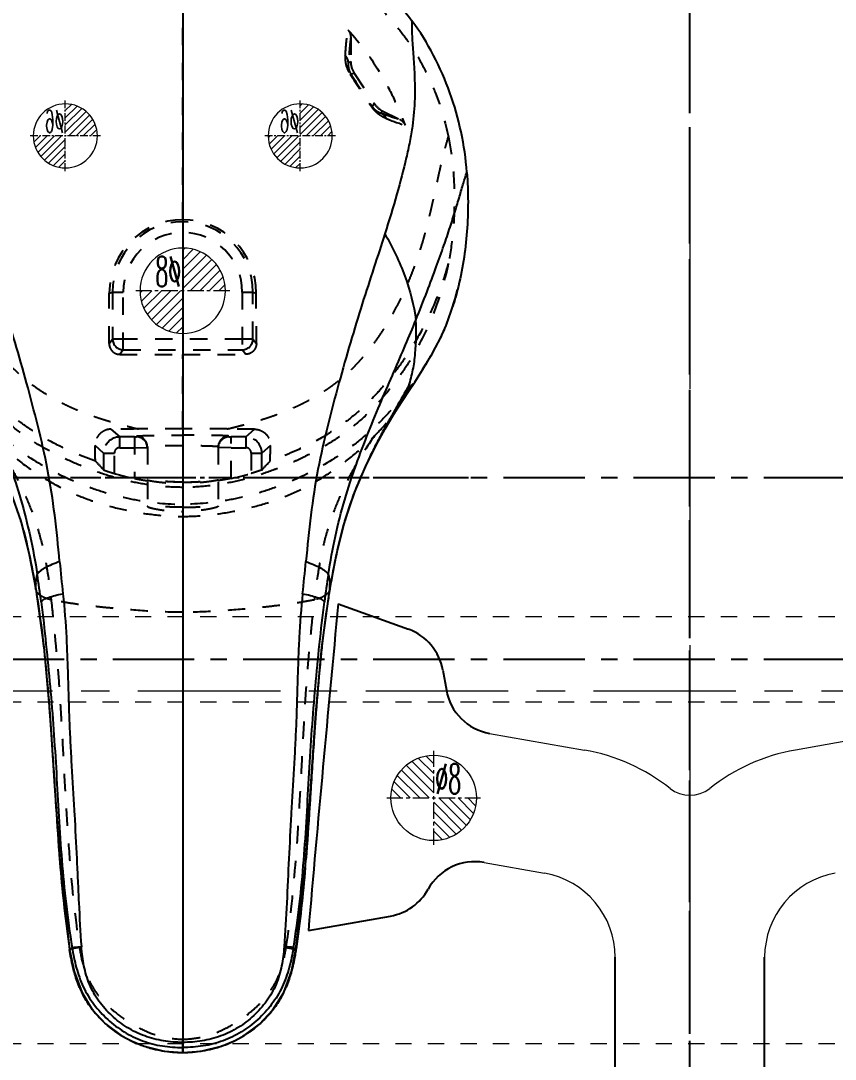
# Model space of a CAD drawing. Header units: millimetres. Extents: x 4 to 4769, y -754 to 1427.
# Drawn here: x 839.5 to 915.8, y 177.4 to 274.7 of the extents above; entities that cross this region are included whole.
import ezdxf
from ezdxf.enums import TextEntityAlignment as Align

# ---------------------------------------------------------------- set-up
doc = ezdxf.new("R2010")
doc.units = ezdxf.units.MM
doc.header["$LTSCALE"] = 16.335
doc.linetypes.add('CENTER', pattern=[0.6, 0.375, -0.075, 0.075, -0.075])
doc.linetypes.add('HIDDEN', pattern=[0.2, 0.1, -0.1])
doc.layers.get('0').update_dxf_attribs({"linetype": 'CONTINUOUS'})
doc.layers.add('1', color=7, linetype='CONTINUOUS', true_color=0xffffff)
for name, color, linetype, lineweight in [('cool', 153, 'HIDDEN', 9), ('epin', 13, 'CONTINUOUS', 9), ('moldbase', 7, 'CONTINUOUS', 20)]:
    doc.layers.add(name, color=color, linetype=linetype, lineweight=lineweight)
doc.layers.add('DEFAULT_2', color=8, linetype='HIDDEN')
doc.styles.add('TXT05', font='txt.shx', dxfattribs={"width": 0.5, "bigfont": 'gbcbig.shx'})

# ---------------------------------------------------------------- blocks, each defined once
blk = doc.blocks.new('epin_ejp_8')
at = {"layer": 'epin'}
h = blk.add_hatch(dxfattribs=at)
h.set_pattern_fill('_ANSI31', color=123, scale=0.2, angle=90, style=0)
h.set_pattern_definition([(135, (-1217.56114, 35.9661), (-0.4490128, -0.4490128), [])])
h.paths.add_polyline_path([(0, 4, 0.414214), (-4, 0), (0, 0)])
h.paths.add_polyline_path([(4, 0), (0, 0), (0, -4, 0.414214)])
at = {"layer": 'epin', "color": 1, "linetype": 'CENTER', "ltscale": 0.248791}
for p, q in [((0, -4.4), (0, 4.4)), ((-4.4, 0), (4.4, 0))]:
    blk.add_line(p, q, dxfattribs=at)
at = {"layer": 'epin'}
blk.add_circle((0, 0), 4, dxfattribs=at)
at = {"layer": 'epin', "color": 6, "style": 'TXT05', "width": 0.5}
blk.add_text('%%c8', height=2.8, dxfattribs=at).set_placement((0.16, 0.4))
blk = doc.blocks.new('epin_ejp_6')
at = {"layer": 'epin'}
h = blk.add_hatch(dxfattribs=at)
h.set_pattern_fill('_ANSI31', color=123, scale=0.15, angle=90, style=0)
h.set_pattern_definition([(135, (-648.39147, -667.1919), (-0.3367596, -0.3367596), [])])
h.paths.add_polyline_path([(0, 3, 0.414214), (-3, 0), (0, 0)])
h.paths.add_polyline_path([(3, 0), (0, 0), (0, -3, 0.414214)])
at = {"layer": 'epin', "color": 1, "linetype": 'CENTER', "ltscale": 0.12}
for p, q in [((0, -3.3), (0, 3.3)), ((-3.3, 0), (3.3, 0))]:
    blk.add_line(p, q, dxfattribs=at)
at = {"layer": 'epin'}
blk.add_circle((0, 0), 3, dxfattribs=at)
at = {"layer": 'epin', "color": 6, "style": 'TXT05', "width": 0.5}
blk.add_text('%%c6', height=2.1, dxfattribs=at).set_placement((0.995, 1.35), align=Align.MIDDLE)
blk = doc.blocks.new('89')
at = {"color": 1, "linetype": 'CENTER', "ltscale": 1.243955}
blk.add_line((787.157, 214.885), (1017.157, 214.885), dxfattribs=at)
at = {"layer": 'cool', "ltscale": 0.932966}
for p, q in [((798.367, 218.885), (1005.947, 218.885)), ((798.367, 210.885), (1005.947, 210.885)), ((798.367, 178.885), (1005.947, 178.885))]:
    blk.add_line(p, q, dxfattribs=at)
at = {"layer": 'epin', "xscale": -1, "rotation": 2.800233405153563e-06}
blk.add_blockref('epin_ejp_6', (843.657, 263.885), dxfattribs=at)
at = {"layer": 'epin', "xscale": -1}
for name, p in [('epin_ejp_6', (865.657, 263.885)), ('epin_ejp_8', (854.657, 249.385))]:
    blk.add_blockref(name, p, dxfattribs=at)
at = {"layer": 'epin'}
blk.add_blockref('epin_ejp_8', (878.157, 201.885), dxfattribs=at)

msp = doc.modelspace()

# ---------------------------------------------------------------- linework, layer by layer
at = {"color": 1, "linetype": 'CENTER', "ltscale": 1.243955}
for p, q in [((902.157, 131.885), (902.157, 331.885)), ((787.157, 231.885), (1017.157, 231.885))]:
    msp.add_line(p, q, dxfattribs=at)
at = {"color": 7, "linetype": 'Continuous'}
for p, q in [((854.657, 285.721), (854.657, 178.993)), ((874.799, 238.403), (875.877, 240.04)), ((840.267, 224.677), (840.882, 221.437)), ((840.882, 221.437), (840.874, 221.509)), ((840.874, 221.509), (840.887, 221.434)), ((840.882, 221.433), (840.882, 221.437)), ((867.684, 215.994), (868.432, 221.433)), ((868.44, 221.509), (868.428, 221.434)), ((868.433, 221.437), (868.432, 221.433)), ((868.44, 221.509), (868.433, 221.437)), ((841.621, 216.093), (841.64, 215.914)), ((867.694, 216.094), (867.674, 215.913)), ((842.187, 209.862), (842.199, 209.698)), ((867.128, 209.864), (867.115, 209.695)), ((844.048, 187.733), (844.054, 187.692)), ((844.053, 187.694), (844.475, 185.643)), ((844.053, 187.694), (844.054, 187.692)), ((865.266, 187.733), (865.26, 187.692)), ((865.262, 187.694), (865.26, 187.692)), ((844.475, 185.643), (845.189, 183.703)), ((845.189, 183.703), (846.186, 182.073)), ((863.103, 182.039), (864.113, 183.676)), ((846.186, 182.073), (847.431, 180.736)), ((861.842, 180.699), (863.103, 182.039)), ((847.431, 180.736), (848.892, 179.654)), ((848.892, 179.654), (849.941, 179.088)), ((849.906, 179.104), (851.038, 178.644)), ((849.942, 179.087), (849.906, 179.104)), ((854.657, 178.993), (854.657, 178.514)), ((858.277, 178.644), (859.403, 179.102)), ((859.403, 179.102), (859.368, 179.085)), ((854.657, 178.514), (854.657, 178.05)), ((854.657, 178.049), (856.39, 178.182)), ((856.39, 178.182), (858.277, 178.644))]:
    msp.add_line(p, q, dxfattribs=at)
for p, q in [((869.217, 220.078), (875.801, 217.681)), ((879.015, 213.851), (879.344, 211.989)), ((866.419, 189.47), (874.125, 190.829))]:
    msp.add_line(p, q)
for points in [[(875.877, 240.04), (876.387, 240.826), (876.8, 241.474), (877.121, 241.986), (877.337, 242.336), (877.488, 242.584), (877.605, 242.779), (877.75, 243.023), (877.97, 243.402), (878.33, 244.053), (878.785, 244.949), (879.313, 246.133), (879.81, 247.469), (880.171, 248.639), (880.394, 249.474)], [(834.516, 238.403), (834.977, 237.671), (835.687, 236.457), (836.561, 234.85), (837.531, 232.887), (838.535, 230.546), (839.475, 227.82), (840.267, 224.677)], [(868.433, 221.437), (869.048, 224.677), (869.839, 227.82), (870.779, 230.546), (871.783, 232.887), (872.753, 234.85), (873.628, 236.457), (874.337, 237.671), (874.798, 238.403)], [(840.882, 221.433), (841.631, 215.994), (842.191, 209.788), (842.647, 203.004), (843.165, 195.584), (844.053, 187.694)], [(865.262, 187.694), (866.149, 195.584), (866.667, 203.004), (867.123, 209.788), (867.684, 215.994)], [(864.113, 183.676), (864.835, 185.629), (865.261, 187.694)], [(859.37, 179.086), (860.363, 179.618), (861.842, 180.699)], [(851.038, 178.644), (852.924, 178.182), (854.657, 178.049)]]:
    msp.add_lwpolyline(points, dxfattribs=at)
for centre, radius, start, end in [((1035.074, 146.644), 184.841, 149.49247, 150.18832), ((807.17, 218.31), 33.692, 16.26383, 16.44492), ((902.144, 218.31), 33.692, 163.55508, 163.73617), ((1186.088, 256.939), 344.538, 185.48322, 185.98738), ((537.521, 255.503), 330.171, 354.00166, 354.52775), ((635.606, 192.641), 207.634, 7.64202, 8.35759), ((1073.709, 192.641), 207.634, 171.64241, 172.35798), ((844.863, 221.687), 3.993, 175.99171, 180.35235), ((864.451, 221.687), 3.993, 359.64765, 4.00829), ((844.937, 221.688), 4.067, 180.35019, 182.51221), ((864.378, 221.688), 4.067, 357.48779, 359.64981), ((1028.63, 211.066), 186.108, 184.61909, 184.83402), ((680.735, 211.062), 186.058, 355.16625, 355.38073), ((853.984, 187.942), 9.763, 205.01814, 206.14841), ((855.207, 187.999), 9.898, 333.85983, 337.17976), ((853.616, 187.755), 9.352, 216.63736, 223.33885), ((853.94, 188.061), 9.798, 223.33856, 227.76325), ((855.237, 188.21), 10, 311.40891, 312.23755), ((854.487, 188.763), 10.69, 237.91351, 238.4095), ((854.529, 188.831), 10.77, 238.41045, 240.07349), ((854.512, 188.8), 10.734, 240.06964, 244.5941), ((854.467, 188.706), 10.63, 244.8084, 249.66772), ((854.856, 188.687), 10.609, 289.51656, 295.17371), ((854.799, 188.808), 10.743, 295.38015, 300.57899), ((854.545, 188.935), 10.872, 249.7018, 255.88375), ((854.632, 189.268), 11.216, 255.86429, 260.27085), ((854.655, 189.412), 11.362, 260.27947, 270.00978), ((854.66, 189.403), 11.352, 269.98565, 279.31144), ((854.681, 189.275), 11.224, 279.313, 284.03201), ((854.758, 188.976), 10.914, 284.01908, 289.49402)]:
    msp.add_arc(centre, radius, start, end, dxfattribs=at)
for centre, radius, start, end in [((4729.177, -148.213), 3877.49, 174.549736, 175.003903), ((874.091, 212.983), 5, 10, 70), ((884.268, 212.857), 5, 190, 260), ((882.009, 190.916), 5, 80, 151.0744), ((873.256, 195.753), 5, 280, 331.0744)]:
    msp.add_arc(centre, radius, start, end)
for points, knots in [([(854.657, 285.721), (855.699, 285.721), (857.784, 285.57), (860.855, 284.955), (863.841, 284.011), (866.708, 282.749), (869.412, 281.168), (871.91, 279.276), (874.17, 277.108), (875.507, 275.502), (876.125, 274.664)], [0, 0, 0, 0, 0.12498, 0.249978, 0.374983, 0.499992, 0.624992, 0.749988, 0.875002, 1, 1, 1, 1]), ([(876.126, 274.663), (876.107, 274.431), (876.097, 273.948), (876.142, 272.91), (876.255, 271.465), (876.352, 269.909), (876.395, 268.521), (876.386, 266.91), (876.238, 265.173), (875.919, 263.323), (875.46, 261.202), (874.698, 258.312), (873.978, 255.956), (873.584, 254.714)], [0, 0, 0, 0, 0.034393, 0.071291, 0.15356, 0.248608, 0.301617, 0.3587, 0.486693, 0.558564, 0.635989, 0.807351, 1, 1, 1, 1]), ([(881.27, 260.469), (881.174, 261.739), (880.805, 264.269), (879.417, 269.17), (877.634, 272.621), (876.125, 274.664)], [0, 0, 0, 0, 0.250341, 0.500682, 1, 1, 1, 1]), ([(876.49, 246.64), (876.845, 247.527), (877.496, 249.185), (878.369, 251.51), (879.087, 253.516), (879.673, 255.254), (880.162, 256.79), (880.567, 258.17), (880.914, 259.387), (881.149, 260.135), (881.27, 260.469)], [0, 0, 0, 0, 0.195863, 0.364928, 0.509055, 0.632474, 0.740762, 0.839332, 0.927252, 1, 1, 1, 1]), ([(881.27, 260.469), (881.339, 259.549), (881.406, 257.703), (881.307, 254.933), (880.99, 252.18), (880.621, 250.369), (880.394, 249.474)], [0, 0, 0, 0, 0.250009, 0.500014, 0.750015, 1, 1, 1, 1]), ([(843.127, 224.017), (842.987, 225.471), (842.697, 228.358), (842.054, 232.626), (841.1, 236.74), (840.056, 240.702), (838.978, 244.496), (837.882, 248.095), (836.782, 251.474), (836.067, 253.656), (835.731, 254.714)], [0, 0, 0, 0, 0.138436, 0.27498, 0.408637, 0.538389, 0.663283, 0.782371, 0.894814, 1, 1, 1, 1]), ([(873.584, 254.714), (873.248, 253.656), (872.532, 251.474), (871.432, 248.095), (870.336, 244.496), (869.258, 240.702), (868.214, 236.74), (867.26, 232.626), (866.618, 228.358), (866.327, 225.471), (866.187, 224.017)], [0, 0, 0, 0, 0.105186, 0.217629, 0.336717, 0.461611, 0.591363, 0.72502, 0.861564, 1, 1, 1, 1]), ([(873.584, 254.714), (873.948, 254.071), (874.63, 252.769), (875.756, 250.123), (876.316, 248.036), (876.49, 246.64)], [0, 0, 0, 0, 0.257068, 0.510579, 1, 1, 1, 1]), ([(832.824, 246.64), (833.135, 245.863), (833.812, 244.245), (834.904, 241.729), (836.082, 239.014), (837.285, 236.108), (838.464, 233.034), (839.535, 229.795), (840.404, 226.374), (840.843, 224.024), (841.034, 222.821)], [0, 0, 0, 0, 0.099372, 0.208128, 0.32565, 0.450673, 0.581405, 0.716374, 0.855381, 1, 1, 1, 1]), ([(868.28, 222.821), (868.472, 224.024), (868.91, 226.374), (869.78, 229.795), (870.85, 233.034), (872.029, 236.108), (873.232, 239.014), (874.41, 241.729), (875.502, 244.245), (876.179, 245.863), (876.49, 246.64)], [0, 0, 0, 0, 0.144619, 0.283626, 0.418595, 0.549327, 0.67435, 0.791872, 0.900628, 1, 1, 1, 1]), ([(875.822, 240.479), (875.989, 240.963), (876.249, 241.965), (876.533, 244.024), (876.541, 245.595), (876.49, 246.64)], [0, 0, 0, 0, 0.24682, 0.496357, 1, 1, 1, 1]), ([(874.799, 238.404), (875.011, 238.727), (875.399, 239.398), (875.696, 240.114), (875.822, 240.479)], [0, 0, 0, 0, 0.500302, 1, 1, 1, 1]), ([(874.694, 238.538), (874.274, 237.803), (873.637, 236.664), (872.804, 235.088), (872.161, 233.802), (871.527, 232.437), (870.69, 230.467), (870.146, 228.917), (869.831, 227.848)], [0, 0, 0, 0, 0.215832, 0.332321, 0.454463, 0.582269, 0.71577, 1, 1, 1, 1]), ([(839.514, 227.746), (839.804, 226.749), (840.305, 224.678), (840.693, 222.585), (840.874, 221.509)], [0, 0, 0, 0, 0.487607, 1, 1, 1, 1]), ([(869.801, 227.746), (869.51, 226.749), (869.009, 224.678), (868.621, 222.585), (868.44, 221.509)], [0, 0, 0, 0, 0.487607, 1, 1, 1, 1]), ([(843.127, 224.017), (842.881, 223.933), (842.419, 223.758), (841.882, 223.505), (841.519, 223.289), (841.305, 223.136), (841.141, 222.985), (841.06, 222.875), (841.034, 222.821)], [0, 0, 0, 0, 0.318748, 0.603865, 0.727495, 0.835511, 0.926381, 1, 1, 1, 1]), ([(866.187, 224.017), (866.434, 223.933), (866.895, 223.758), (867.433, 223.505), (867.795, 223.289), (868.01, 223.136), (868.174, 222.985), (868.254, 222.875), (868.28, 222.821)], [0, 0, 0, 0, 0.318748, 0.603865, 0.727495, 0.835511, 0.926381, 1, 1, 1, 1]), ([(840.88, 221.966), (840.895, 222.183), (840.94, 222.471), (841.014, 222.751), (841.034, 222.821)], [0, 0, 0, 0, 0.748381, 1, 1, 1, 1]), ([(868.28, 222.821), (868.301, 222.751), (868.375, 222.471), (868.419, 222.183), (868.434, 221.966)], [0, 0, 0, 0, 0.251619, 1, 1, 1, 1]), ([(840.887, 221.434), (840.961, 220.993), (841.243, 219.218), (841.471, 217.435), (841.621, 216.093)], [0, 0, 0, 0, 0.248823, 1, 1, 1, 1]), ([(841.395, 220.253), (841.42, 220.293), (841.496, 220.371), (841.647, 220.473), (841.847, 220.575), (842.197, 220.714), (842.729, 220.865), (843.183, 220.958), (843.43, 221)], [0, 0, 0, 0, 0.064054, 0.146444, 0.247999, 0.368295, 0.659176, 1, 1, 1, 1]), ([(843.43, 221), (843.586, 219.637), (843.73, 217.579), (843.848, 214.831), (843.913, 212.762), (843.972, 210.692), (844.047, 208.621), (844.144, 206.55), (844.261, 204.481), (844.388, 202.412), (844.55, 199.654), (844.692, 196.896), (844.821, 194.139), (844.949, 191.385), (845.056, 189.32), (845.164, 187.946)], [0, 0, 0, 0, 0.124357, 0.186791, 0.249316, 0.311896, 0.374506, 0.437129, 0.499755, 0.562375, 0.624983, 0.750124, 0.812644, 0.875132, 1, 1, 1, 1]), ([(865.884, 221), (865.736, 219.636), (865.582, 217.579), (865.466, 214.831), (865.402, 212.762), (865.342, 210.692), (865.267, 208.621), (865.17, 206.55), (865.054, 204.481), (864.926, 202.412), (864.764, 199.654), (864.59, 196.207), (864.402, 192.074), (864.247, 189.321), (864.15, 187.946)], [0, 0, 0, 0, 0.124355, 0.186789, 0.249317, 0.311897, 0.374506, 0.43713, 0.499756, 0.562376, 0.624984, 0.750125, 0.875133, 1, 1, 1, 1]), ([(865.884, 221), (866.131, 220.958), (866.586, 220.865), (867.118, 220.714), (867.467, 220.575), (867.667, 220.473), (867.818, 220.371), (867.894, 220.293), (867.919, 220.253)], [0, 0, 0, 0, 0.340824, 0.631705, 0.752001, 0.853556, 0.935946, 1, 1, 1, 1]), ([(868.428, 221.434), (868.354, 220.993), (868.071, 219.219), (867.843, 217.436), (867.694, 216.094)], [0, 0, 0, 0, 0.248831, 1, 1, 1, 1]), ([(841.395, 220.253), (841.719, 217.614), (842.138, 213.627), (842.565, 208.281), (842.822, 204.223), (843.04, 200.143), (843.301, 196.05), (843.699, 191.956), (844.069, 189.236), (844.288, 187.881)], [0, 0, 0, 0, 0.245374, 0.369744, 0.494934, 0.620554, 0.746777, 0.873342, 1, 1, 1, 1]), ([(865.027, 187.881), (865.246, 189.236), (865.615, 191.956), (866.013, 196.05), (866.274, 200.143), (866.492, 204.223), (866.749, 208.281), (867.177, 213.627), (867.595, 217.614), (867.919, 220.253)], [0, 0, 0, 0, 0.126658, 0.253223, 0.379445, 0.505066, 0.630255, 0.754625, 1, 1, 1, 1]), ([(841.64, 215.914), (841.695, 215.413), (841.904, 213.398), (842.072, 211.379), (842.187, 209.862)], [0, 0, 0, 0, 0.249075, 1, 1, 1, 1]), ([(867.674, 215.913), (867.619, 215.412), (867.41, 213.398), (867.242, 211.38), (867.128, 209.864)], [0, 0, 0, 0, 0.249076, 1, 1, 1, 1]), ([(842.199, 209.698), (842.243, 209.112), (842.412, 206.763), (842.561, 204.413), (842.672, 202.649)], [0, 0, 0, 0, 0.2496, 1, 1, 1, 1]), ([(867.115, 209.695), (867.071, 209.109), (866.902, 206.761), (866.754, 204.412), (866.642, 202.649)], [0, 0, 0, 0, 0.249601, 1, 1, 1, 1]), ([(842.672, 202.649), (842.706, 202.102), (842.845, 199.91), (842.994, 197.72), (843.126, 196.078)], [0, 0, 0, 0, 0.249908, 1, 1, 1, 1]), ([(866.642, 202.649), (866.608, 202.102), (866.469, 199.91), (866.321, 197.719), (866.188, 196.078)], [0, 0, 0, 0, 0.249908, 1, 1, 1, 1]), ([(843.184, 195.383), (843.292, 194.104), (843.536, 191.549), (843.859, 189.002), (844.048, 187.733)], [0, 0, 0, 0, 0.500089, 1, 1, 1, 1]), ([(866.131, 195.384), (866.022, 194.105), (865.778, 191.549), (865.456, 189.002), (865.266, 187.733)], [0, 0, 0, 0, 0.500089, 1, 1, 1, 1]), ([(844.288, 187.88), (844.234, 187.837), (844.156, 187.774), (844.079, 187.71), (844.054, 187.692)], [0, 0, 0, 0, 0.689857, 1, 1, 1, 1]), ([(844.504, 185.543), (844.454, 185.721), (844.269, 186.43), (844.135, 187.151), (844.054, 187.692)], [0, 0, 0, 0, 0.253125, 1, 1, 1, 1]), ([(844.288, 187.881), (844.325, 187.886), (844.429, 187.895), (844.622, 187.911), (844.877, 187.928), (845.065, 187.94), (845.164, 187.946)], [0, 0, 0, 0, 0.127856, 0.355971, 0.660777, 1, 1, 1, 1]), ([(844.288, 187.881), (844.391, 187.249), (844.643, 185.993), (845.175, 184.474), (845.783, 183.345), (846.503, 182.284), (847.591, 181.097), (849.131, 179.936), (850.864, 179.08), (852.735, 178.604), (854.017, 178.513), (854.657, 178.514)], [0, 0, 0, 0, 0.125016, 0.250014, 0.312544, 0.375119, 0.500115, 0.625109, 0.750063, 0.875001, 1, 1, 1, 1]), ([(854.657, 178.993), (854.052, 178.992), (852.838, 179.082), (851.066, 179.538), (849.424, 180.35), (847.969, 181.459), (846.758, 182.822), (845.86, 184.406), (845.355, 186.149), (845.213, 187.346), (845.164, 187.946)], [0, 0, 0, 0, 0.125254, 0.250649, 0.376262, 0.501859, 0.627004, 0.751265, 0.875261, 1, 1, 1, 1]), ([(864.15, 187.946), (864.101, 187.346), (863.959, 186.149), (863.455, 184.406), (862.557, 182.822), (861.345, 181.459), (859.891, 180.35), (858.248, 179.538), (856.476, 179.082), (855.262, 178.992), (854.657, 178.993)], [0, 0, 0, 0, 0.12474, 0.248735, 0.372996, 0.498141, 0.623738, 0.749351, 0.874746, 1, 1, 1, 1]), ([(865.027, 187.881), (864.924, 187.249), (864.671, 185.993), (864.034, 184.171), (863.028, 182.52), (861.724, 181.098), (860.183, 179.936), (858.451, 179.081), (856.579, 178.604), (855.297, 178.513), (854.657, 178.514)], [0, 0, 0, 0, 0.125027, 0.250033, 0.374994, 0.500003, 0.62502, 0.749992, 0.874968, 1, 1, 1, 1]), ([(865.027, 187.881), (864.99, 187.886), (864.886, 187.895), (864.694, 187.91), (864.439, 187.928), (864.25, 187.94), (864.15, 187.946)], [0, 0, 0, 0, 0.12691, 0.354055, 0.659032, 1, 1, 1, 1]), ([(865.26, 187.692), (865.233, 187.511), (865.114, 186.776), (864.954, 186.047), (864.8, 185.507)], [0, 0, 0, 0, 0.246887, 1, 1, 1, 1]), ([(865.26, 187.692), (865.235, 187.71), (865.158, 187.774), (865.08, 187.837), (865.026, 187.88)], [0, 0, 0, 0, 0.310143, 1, 1, 1, 1]), ([(845.138, 183.814), (845.072, 183.954), (844.826, 184.517), (844.629, 185.101), (844.504, 185.543)], [0, 0, 0, 0, 0.252278, 1, 1, 1, 1]), ([(864.8, 185.507), (864.768, 185.394), (864.631, 184.938), (864.47, 184.49), (864.331, 184.161)], [0, 0, 0, 0, 0.247963, 1, 1, 1, 1]), ([(846.111, 182.174), (846.026, 182.288), (845.697, 182.756), (845.41, 183.254), (845.221, 183.64)], [0, 0, 0, 0, 0.249301, 1, 1, 1, 1]), ([(864.093, 183.639), (864.026, 183.502), (863.746, 182.964), (863.415, 182.452), (863.14, 182.09)], [0, 0, 0, 0, 0.250675, 1, 1, 1, 1]), ([(863.14, 182.09), (863.051, 181.973), (862.687, 181.518), (862.282, 181.098), (861.96, 180.806)], [0, 0, 0, 0, 0.252243, 1, 1, 1, 1]), ([(848.808, 179.706), (848.68, 179.787), (848.171, 180.121), (847.692, 180.5), (847.354, 180.806)], [0, 0, 0, 0, 0.249541, 1, 1, 1, 1]), ([(861.852, 180.709), (861.729, 180.601), (861.228, 180.18), (860.686, 179.808), (860.264, 179.559)], [0, 0, 0, 0, 0.250844, 1, 1, 1, 1])]:
    msp.add_open_spline(points, degree=3, knots=knots, dxfattribs=at)
at = {"layer": '1', "color": 1, "linetype": 'CENTER', "ltscale": 1.26}
msp.add_line((902.157, 59.385), (902.157, 384.385), dxfattribs=at)
at = {"layer": '1', "color": 7, "linetype": 'Continuous'}
for p, q in [((895.157, 161.854), (895.157, 186.962)), ((909.157, 161.854), (909.157, 186.962))]:
    msp.add_line(p, q, dxfattribs=at)
at = {"layer": 'DEFAULT_2', "color": 1, "linetype": 'CENTER', "ltscale": 0.331089}
for p, q in [((854.657, 285.721), (854.657, 178.049)), ((827.908, 231.885), (881.406, 231.885))]:
    msp.add_line(p, q, dxfattribs=at)
at = {"layer": 'DEFAULT_2', "color": 8, "linetype": 'HIDDEN'}
for p, q in [((854.657, 256.036), (854.657, 283.332)), ((870.385, 273.104), (870.385, 270.854)), ((870.167, 270.768), (870.385, 270.854)), ((870.718, 269.746), (870.424, 269.631)), ((870.718, 269.746), (872.595, 266.906)), ((872.391, 266.647), (872.595, 266.906)), ((873.39, 266.209), (873.24, 266.018)), ((873.39, 266.209), (874.963, 265.441)), ((847.776, 249.169), (848.084, 249.262)), ((848.084, 249.262), (848.084, 244.859)), ((849.089, 243.854), (849.089, 249.265)), ((860.225, 249.265), (860.225, 243.854)), ((861.23, 249.262), (861.538, 249.169)), ((861.23, 244.859), (861.23, 249.262)), ((847.762, 244.44), (848.084, 244.859)), ((860.225, 244.862), (849.089, 244.862)), ((861.23, 244.859), (861.552, 244.44)), ((849.089, 243.854), (848.761, 243.428)), ((849.089, 243.854), (860.225, 243.854)), ((854.657, 236.459), (854.657, 243.415)), ((860.553, 243.428), (860.225, 243.854)), ((847.924, 236.417), (848.752, 235.689)), ((860.563, 235.689), (861.39, 236.417)), ((850.135, 235.689), (848.752, 235.689)), ((848.752, 234.687), (848.752, 235.689)), ((850.135, 235.689), (850.135, 231.806)), ((850.336, 235.762), (850.336, 235.693)), ((858.979, 235.693), (858.979, 235.762)), ((860.563, 235.689), (859.18, 235.689)), ((859.18, 231.806), (859.18, 235.689)), ((860.563, 235.689), (860.563, 234.687)), ((847.245, 234.182), (846.445, 234.886)), ((848.752, 234.687), (850.135, 234.687)), ((850.135, 234.687), (851.341, 234.689)), ((851.341, 234.757), (851.341, 229.187)), ((857.974, 234.757), (857.974, 229.187)), ((859.18, 234.687), (857.974, 234.689)), ((859.18, 234.687), (860.563, 234.687)), ((862.87, 234.886), (862.07, 234.182)), ((847.245, 234.182), (847.245, 232.606)), ((848.249, 232.275), (848.249, 234.185)), ((861.065, 234.185), (861.065, 232.275)), ((862.07, 232.606), (862.07, 234.182)), ((854.657, 178.05), (854.657, 179.286)), ((854.657, 178.049), (854.657, 178.05))]:
    msp.add_line(p, q, dxfattribs=at)
for centre, radius, start, end in [((1087.218, 411.705), 259.267, 213.21977, 214.04274), ((1038.911, 378.575), 200.64, 212.88688, 213.90751), ((883.815, 294.741), 30.608, 249.78676, 253.18886), ((884.961, 293.906), 30.541, 248.32487, 251.91734), ((854.663, 249.151), 6.886, 90.04734, 179.84905), ((854.657, 249.261), 6.573, 0.00052, 179.99948), ((854.651, 249.151), 6.886, 0.15099, 89.95262), ((854.657, 249.265), 5.568, 0.00071, 179.99959), ((849.089, 244.859), 1.005, 180.01216, 269.98831), ((860.225, 244.859), 1.005, 270.01169, 359.98784), ((854.699, 1630.434), 1387.019, 269.754722, 269.998282), ((854.614, 1631.294), 1387.879, 270.001794, 270.245203), ((859.163, -914.344), 1150.816, 90.43118, 90.559551), ((855.429, -356.723), 593.183, 90.0746, 90.475916), ((853.89, -355.721), 592.18, 89.523745, 89.92574), ((850.152, -914.284), 1150.756, 89.440445, 89.568823), ((848.753, 234.181), 1.508, 90.02958, 179.97034), ((850.336, 234.757), 1.005, 0.00816, 90.00851), ((850.336, 234.688), 1.005, 0.00796, 90.00786), ((858.978, 234.757), 1.005, 89.99146, 179.99181), ((858.979, 234.688), 1.005, 89.9921, 179.992), ((860.562, 234.181), 1.508, 0.02964, 89.97044), ((848.752, 234.185), 0.502, 89.99418, 180.00523), ((860.563, 234.185), 0.502, 359.99477, 90.00583), ((885.708, 268.958), 52.923, 222.17412, 223.38358), ((822.969, 269.548), 53.792, 316.62618, 317.81611), ((855.262, 256.448), 25.17, 253.82306, 258.24632), ((854.052, 256.448), 25.17, 281.75368, 286.17694)]:
    msp.add_arc(centre, radius, start, end, dxfattribs=at)
for centre, major_axis, ratio, start_param, end_param in [((872.397, 270.854), (1.927, 0.575), 0.999332, -3.43143, -2.847685), ((874.273, 268.016), (-1.332, -1.507), 0.999346, -0.262372, 0.269854)]:
    msp.add_ellipse(centre, major_axis=major_axis, ratio=ratio, start_param=start_param, end_param=end_param, dxfattribs=at)
for points, knots in [([(854.657, 283.332), (853.233, 283.332), (851.092, 283.106), (848.316, 282.455), (846.274, 281.811), (844.28, 281.036), (842.335, 280.143), (840.456, 279.117), (838.663, 277.948), (836.978, 276.625), (835.439, 275.135), (834.067, 273.49), (832.862, 271.72), (831.827, 269.845), (830.96, 267.887), (830.266, 265.862), (829.918, 264.477), (829.775, 263.779)], [0, 0, 0, 0, 0.124873, 0.187385, 0.249898, 0.312413, 0.374927, 0.43744, 0.49995, 0.562455, 0.624956, 0.68746, 0.749965, 0.812473, 0.874982, 0.937491, 1, 1, 1, 1]), ([(854.657, 283.332), (856.081, 283.332), (858.223, 283.106), (860.998, 282.455), (863.04, 281.812), (865.034, 281.036), (866.979, 280.144), (868.857, 279.117), (870.651, 277.949), (872.335, 276.626), (873.874, 275.136), (875.246, 273.491), (876.452, 271.721), (877.487, 269.846), (878.642, 267.239), (879.252, 265.176), (879.538, 263.781)], [0, 0, 0, 0, 0.124888, 0.187406, 0.249927, 0.312449, 0.374969, 0.43749, 0.500007, 0.562519, 0.625028, 0.687539, 0.750051, 0.812566, 0.875082, 1, 1, 1, 1]), ([(869.877, 271.4), (869.912, 271.843), (869.979, 272.654), (870.063, 273.463), (870.103, 273.829)], [0, 0, 0, 0, 0.54711, 1, 1, 1, 1]), ([(870.103, 273.829), (870.193, 273.733), (870.337, 273.503), (870.385, 273.236), (870.385, 273.104)], [0, 0, 0, 0, 0.499887, 1, 1, 1, 1]), ([(870.103, 273.829), (871.298, 272.553), (872.862, 270.41), (874.495, 267.312), (875.175, 265.694), (875.482, 264.874)], [0, 0, 0, 0, 0.499619, 0.749826, 1, 1, 1, 1]), ([(870.385, 273.104), (870.366, 272.936), (870.28, 272.159), (870.213, 271.379), (870.167, 270.768)], [0, 0, 0, 0, 0.216435, 1, 1, 1, 1]), ([(869.877, 271.4), (869.859, 271.162), (869.888, 270.552), (870.119, 269.971), (870.322, 269.665)], [0, 0, 0, 0, 0.393902, 1, 1, 1, 1]), ([(870.167, 270.768), (870.165, 270.885), (870.11, 271.123), (869.965, 271.318), (869.877, 271.4)], [0, 0, 0, 0, 0.492314, 1, 1, 1, 1]), ([(870.167, 270.768), (870.15, 270.615), (870.153, 270.355), (870.244, 269.968), (870.349, 269.748), (870.424, 269.631)], [0, 0, 0, 0, 0.38984, 0.649464, 1, 1, 1, 1]), ([(870.424, 269.631), (870.419, 269.637), (870.39, 269.66), (870.351, 269.665), (870.322, 269.665)], [0, 0, 0, 0, 0.205336, 1, 1, 1, 1]), ([(872.391, 266.647), (872.394, 266.642), (872.401, 266.614), (872.393, 266.585), (872.384, 266.565)], [0, 0, 0, 0, 0.202077, 1, 1, 1, 1]), ([(873.681, 265.525), (873.593, 265.561), (873.402, 265.646), (873.096, 265.83), (872.817, 266.052), (872.574, 266.308), (872.445, 266.471), (872.384, 266.565)], [0, 0, 0, 0, 0.168654, 0.371758, 0.633096, 0.800402, 1, 1, 1, 1]), ([(872.391, 266.647), (872.467, 266.535), (872.62, 266.362), (872.909, 266.15), (873.115, 266.057), (873.24, 266.018)], [0, 0, 0, 0, 0.377568, 0.63524, 1, 1, 1, 1]), ([(873.24, 266.018), (873.339, 265.968), (873.521, 265.828), (873.64, 265.631), (873.681, 265.525)], [0, 0, 0, 0, 0.494033, 1, 1, 1, 1]), ([(874.963, 265.441), (875.08, 265.384), (875.295, 265.225), (875.436, 264.996), (875.482, 264.874)], [0, 0, 0, 0, 0.500074, 1, 1, 1, 1]), ([(829.776, 263.779), (829.919, 263.303), (830.123, 262.577), (830.363, 261.59), (830.539, 260.825), (830.716, 260.046), (830.892, 259.248), (831.067, 258.43), (831.253, 257.597), (831.452, 256.748), (831.656, 255.881), (831.884, 254.999), (832.135, 254.102), (832.408, 253.188), (832.718, 252.26), (833.062, 251.318), (833.442, 250.362), (833.869, 249.396), (834.501, 248.072), (835.224, 246.746), (836.048, 245.427), (836.628, 244.596), (837.135, 243.935), (837.541, 243.435), (837.974, 242.938), (838.435, 242.447), (838.923, 241.956), (839.447, 241.475), (840.008, 241.004), (840.603, 240.54), (841.24, 240.092), (841.919, 239.663), (842.51, 239.315), (843.002, 239.048), (843.386, 238.854), (843.778, 238.666), (844.177, 238.478), (844.585, 238.295), (845.003, 238.122), (845.429, 237.956), (845.862, 237.791), (846.302, 237.632), (846.75, 237.482), (847.204, 237.337), (847.819, 237.148), (848.599, 236.926), (849.547, 236.678), (850.183, 236.517), (850.502, 236.439)], [0, 0, 0, 0, 0.040267, 0.061106, 0.082332, 0.103832, 0.125889, 0.148588, 0.171601, 0.195068, 0.219251, 0.243831, 0.268919, 0.294764, 0.321138, 0.348206, 0.376025, 0.404501, 0.433815, 0.49486, 0.526808, 0.559889, 0.57691, 0.594319, 0.612101, 0.630288, 0.648981, 0.668162, 0.687902, 0.7083, 0.729329, 0.751016, 0.773406, 0.784847, 0.796441, 0.808198, 0.820123, 0.832201, 0.844423, 0.856792, 0.869306, 0.881951, 0.894718, 0.907601, 0.920589, 0.946827, 0.973329, 1, 1, 1, 1]), ([(858.812, 236.439), (859.132, 236.517), (859.768, 236.678), (860.716, 236.926), (861.495, 237.149), (862.11, 237.337), (862.564, 237.482), (863.012, 237.632), (863.452, 237.792), (863.885, 237.955), (864.312, 238.121), (864.728, 238.298), (865.137, 238.48), (865.538, 238.662), (865.93, 238.853), (866.31, 239.053), (866.683, 239.253), (867.047, 239.456), (867.4, 239.667), (867.742, 239.883), (868.076, 240.101), (868.401, 240.321), (868.712, 240.549), (869.015, 240.779), (869.31, 241.009), (869.594, 241.244), (869.956, 241.56), (870.391, 241.956), (870.879, 242.446), (871.339, 242.939), (871.773, 243.435), (872.179, 243.936), (872.686, 244.597), (873.265, 245.428), (873.895, 246.431), (874.46, 247.43), (874.979, 248.417), (875.445, 249.396), (875.872, 250.363), (876.251, 251.319), (876.598, 252.26), (876.902, 253.189), (877.183, 254.102), (877.388, 254.856), (877.544, 255.45), (877.657, 255.887), (877.763, 256.322), (877.864, 256.755), (877.963, 257.182), (878.06, 257.604), (878.156, 258.021), (878.246, 258.436), (878.334, 258.848), (878.452, 259.386), (878.603, 260.047), (878.769, 260.829), (878.921, 261.469), (879.045, 261.97), (879.167, 262.463), (879.325, 263.068), (879.466, 263.546), (879.538, 263.781)], [0, 0, 0, 0, 0.026671, 0.053172, 0.079409, 0.092396, 0.105279, 0.118046, 0.130691, 0.143201, 0.155569, 0.167797, 0.179874, 0.191786, 0.203547, 0.215157, 0.226591, 0.237854, 0.248961, 0.259907, 0.270665, 0.281249, 0.291695, 0.301966, 0.312058, 0.322013, 0.331833, 0.350999, 0.369682, 0.38789, 0.405657, 0.423068, 0.440089, 0.473181, 0.505106, 0.536085, 0.566162, 0.595487, 0.623961, 0.651795, 0.678821, 0.70529, 0.730974, 0.756238, 0.768586, 0.780739, 0.792835, 0.804884, 0.816759, 0.828401, 0.839926, 0.851443, 0.862876, 0.874086, 0.89601, 0.917842, 0.938922, 0.949288, 0.959652, 0.980099, 1, 1, 1, 1]), ([(879.538, 263.781), (879.738, 262.808), (880.019, 260.836), (880.142, 257.854), (880.004, 254.873), (879.725, 252.901), (879.525, 251.928)], [0, 0, 0, 0, 0.249981, 0.499997, 0.750015, 1, 1, 1, 1]), ([(854.657, 230.972), (853.923, 230.972), (852.455, 231.051), (850.275, 231.381), (848.134, 231.905), (846.044, 232.606), (844.009, 233.45), (842.031, 234.421), (840.14, 235.555), (838.383, 236.889), (836.78, 238.404), (835.322, 240.057), (834.009, 241.827), (832.458, 244.322), (830.902, 247.66), (830.085, 250.492), (829.79, 251.928)], [0, 0, 0, 0, 0.062506, 0.125015, 0.187527, 0.250042, 0.312558, 0.375075, 0.437583, 0.500086, 0.562593, 0.625105, 0.687618, 0.750132, 0.875064, 1, 1, 1, 1]), ([(846.488, 233.426), (846.044, 233.584), (845.183, 233.915), (843.564, 234.608), (842.061, 235.361), (840.696, 236.183), (839.517, 236.987), (838.226, 238.026), (836.88, 239.316), (835.72, 240.593), (834.71, 241.853), (833.564, 243.46), (832.383, 245.414), (830.96, 248.328), (830.184, 250.514), (829.79, 251.926)], [0, 0, 0, 0, 0.054385, 0.106452, 0.203473, 0.248206, 0.290412, 0.368221, 0.439345, 0.505436, 0.567377, 0.625742, 0.733333, 0.83066, 1, 1, 1, 1]), ([(879.525, 251.928), (879.229, 250.491), (878.412, 247.659), (876.856, 244.321), (875.304, 241.827), (873.992, 240.056), (872.533, 238.403), (871.197, 237.141), (870.052, 236.22), (869.155, 235.581), (868.226, 234.989), (866.952, 234.259), (865.635, 233.608), (864.287, 233.027), (862.92, 232.49), (861.18, 231.905), (859.039, 231.38), (856.859, 231.051), (855.391, 230.972), (854.657, 230.972)], [0, 0, 0, 0, 0.124952, 0.249882, 0.312391, 0.374902, 0.437416, 0.499943, 0.531198, 0.56245, 0.593715, 0.624986, 0.687483, 0.718741, 0.750004, 0.812503, 0.874994, 0.937508, 1, 1, 1, 1]), ([(879.524, 251.926), (879.13, 250.514), (878.355, 248.328), (876.932, 245.414), (875.75, 243.46), (874.604, 241.853), (873.594, 240.593), (872.434, 239.316), (871.089, 238.026), (869.797, 236.987), (868.618, 236.183), (867.254, 235.361), (865.75, 234.608), (864.131, 233.915), (863.27, 233.584), (862.827, 233.426)], [0, 0, 0, 0, 0.16934, 0.266666, 0.374257, 0.432623, 0.494564, 0.560654, 0.631779, 0.709588, 0.751793, 0.796527, 0.893548, 0.945615, 1, 1, 1, 1]), ([(828.92, 249.474), (829.01, 249.121), (829.202, 248.416), (829.642, 247.024), (830.317, 245.326), (831.344, 243.389), (832.506, 241.532), (833.793, 239.759), (835.204, 238.082), (836.742, 236.52), (838.962, 234.622), (842.029, 232.617), (845.372, 231.124), (848.159, 230.251), (851.006, 229.603), (853.199, 229.395), (854.657, 229.395)], [0, 0, 0, 0, 0.031267, 0.062534, 0.125046, 0.187563, 0.250084, 0.312607, 0.37513, 0.43765, 0.50017, 0.625103, 0.750051, 0.812573, 0.875093, 1, 1, 1, 1]), ([(847.762, 244.44), (847.763, 244.839), (847.767, 246.415), (847.772, 247.991), (847.776, 249.169)], [0, 0, 0, 0, 0.252697, 1, 1, 1, 1]), ([(848.084, 249.262), (848.086, 249.262), (848.093, 249.261), (848.108, 249.262), (848.133, 249.262), (848.167, 249.263), (848.209, 249.263), (848.282, 249.263), (848.391, 249.264), (848.541, 249.264), (848.712, 249.264), (848.897, 249.265), (849.024, 249.265), (849.089, 249.265)], [0, 0, 0, 0, 0.005795, 0.021022, 0.045526, 0.079127, 0.121479, 0.172154, 0.29661, 0.447666, 0.619679, 0.806348, 1, 1, 1, 1]), ([(880.394, 249.474), (880.215, 248.767), (879.807, 247.364), (878.997, 245.326), (877.971, 243.389), (876.808, 241.532), (875.521, 239.759), (874.11, 238.082), (872.573, 236.52), (870.352, 234.622), (867.285, 232.617), (863.942, 231.124), (861.155, 230.251), (858.308, 229.603), (856.115, 229.395), (854.657, 229.395)], [0, 0, 0, 0, 0.062521, 0.125033, 0.187551, 0.250073, 0.312597, 0.375121, 0.437642, 0.500163, 0.625098, 0.750048, 0.81257, 0.875091, 1, 1, 1, 1]), ([(860.225, 249.265), (860.29, 249.265), (860.418, 249.265), (860.603, 249.264), (860.773, 249.264), (860.923, 249.264), (861.033, 249.263), (861.105, 249.263), (861.148, 249.263), (861.181, 249.262), (861.206, 249.262), (861.221, 249.261), (861.228, 249.262), (861.23, 249.262)], [0, 0, 0, 0, 0.193652, 0.380321, 0.552334, 0.70339, 0.827846, 0.878521, 0.920873, 0.954474, 0.978978, 0.994205, 1, 1, 1, 1]), ([(861.552, 244.44), (861.551, 244.839), (861.547, 246.415), (861.542, 247.991), (861.538, 249.169)], [0, 0, 0, 0, 0.252697, 1, 1, 1, 1]), ([(847.762, 244.44), (847.762, 244.307), (847.814, 244.041), (848.037, 243.707), (848.367, 243.482), (848.63, 243.428), (848.761, 243.428)], [0, 0, 0, 0, 0.254421, 0.502959, 0.749741, 1, 1, 1, 1]), ([(849.089, 244.862), (849.024, 244.862), (848.897, 244.862), (848.712, 244.862), (848.541, 244.862), (848.391, 244.861), (848.282, 244.861), (848.209, 244.861), (848.167, 244.86), (848.133, 244.86), (848.108, 244.86), (848.093, 244.859), (848.086, 244.86), (848.084, 244.859)], [0, 0, 0, 0, 0.193652, 0.380321, 0.552334, 0.70339, 0.827846, 0.878521, 0.920873, 0.954474, 0.978978, 0.994205, 1, 1, 1, 1]), ([(861.23, 244.859), (861.228, 244.86), (861.221, 244.859), (861.206, 244.86), (861.181, 244.86), (861.148, 244.86), (861.105, 244.861), (861.033, 244.861), (860.923, 244.861), (860.773, 244.862), (860.603, 244.862), (860.418, 244.862), (860.29, 244.862), (860.225, 244.862)], [0, 0, 0, 0, 0.005795, 0.021022, 0.045526, 0.079127, 0.121479, 0.172154, 0.29661, 0.447666, 0.619679, 0.806348, 1, 1, 1, 1]), ([(861.552, 244.44), (861.553, 244.307), (861.5, 244.041), (861.277, 243.707), (860.947, 243.482), (860.684, 243.428), (860.553, 243.428)], [0, 0, 0, 0, 0.254515, 0.503051, 0.749799, 1, 1, 1, 1]), ([(872.63, 235.805), (873.019, 236.198), (873.785, 237.028), (874.482, 237.922), (874.799, 238.404)], [0, 0, 0, 0, 0.48931, 1, 1, 1, 1]), ([(847.924, 236.417), (847.728, 236.415), (847.334, 236.331), (846.843, 235.988), (846.516, 235.482), (846.443, 235.084), (846.445, 234.886)], [0, 0, 0, 0, 0.249977, 0.498156, 0.746805, 1, 1, 1, 1]), ([(861.39, 236.417), (861.586, 236.415), (861.98, 236.331), (862.472, 235.988), (862.798, 235.482), (862.872, 235.084), (862.87, 234.886)], [0, 0, 0, 0, 0.250009, 0.498223, 0.746881, 1, 1, 1, 1]), ([(836.684, 235.805), (837.293, 235.187), (838.559, 234.026), (840.593, 232.484), (842.733, 231.17), (844.981, 230.116), (847.314, 229.311), (849.713, 228.731), (852.164, 228.352), (853.823, 228.251), (854.657, 228.251)], [0, 0, 0, 0, 0.129989, 0.257093, 0.382057, 0.505639, 0.628512, 0.751444, 0.875027, 1, 1, 1, 1]), ([(836.684, 235.805), (837.255, 235.004), (838.109, 233.68), (839.194, 231.731), (840.045, 229.951), (840.84, 227.924), (841.387, 226.056), (841.739, 224.434), (842.051, 222.685), (842.227, 221.344), (842.329, 220.438)], [0, 0, 0, 0, 0.177969, 0.284811, 0.403603, 0.534686, 0.678492, 0.755339, 0.834964, 1, 1, 1, 1]), ([(850.135, 235.689), (850.16, 235.689), (850.198, 235.689), (850.245, 235.689), (850.275, 235.69), (850.299, 235.691), (850.316, 235.691), (850.326, 235.692), (850.331, 235.692), (850.334, 235.693), (850.336, 235.693), (850.336, 235.693)], [0, 0, 0, 0, 0.382191, 0.555089, 0.706483, 0.83002, 0.922036, 0.955293, 0.979564, 0.994509, 1, 1, 1, 1]), ([(850.336, 235.762), (850.336, 235.764), (850.345, 235.768), (850.359, 235.772), (850.386, 235.777), (850.422, 235.782), (850.468, 235.786), (850.55, 235.793), (850.677, 235.801), (850.858, 235.809), (851.075, 235.818), (851.327, 235.825), (851.611, 235.832), (851.924, 235.839), (852.391, 235.847), (853.024, 235.854), (853.825, 235.86), (854.376, 235.861), (854.657, 235.861)], [0, 0, 0, 0, 0.00165, 0.005423, 0.011515, 0.019951, 0.030734, 0.043847, 0.076919, 0.118864, 0.169287, 0.227694, 0.293543, 0.366187, 0.444943, 0.617649, 0.805099, 1, 1, 1, 1]), ([(858.979, 235.762), (858.979, 235.764), (858.97, 235.768), (858.955, 235.772), (858.928, 235.777), (858.893, 235.782), (858.846, 235.786), (858.764, 235.793), (858.637, 235.801), (858.457, 235.809), (858.239, 235.818), (857.988, 235.825), (857.704, 235.832), (857.39, 235.839), (856.923, 235.847), (856.29, 235.854), (855.49, 235.86), (854.938, 235.861), (854.657, 235.861)], [0, 0, 0, 0, 0.00165, 0.005423, 0.011513, 0.019949, 0.030732, 0.043845, 0.076916, 0.118861, 0.169284, 0.227691, 0.293541, 0.366186, 0.444944, 0.617653, 0.805102, 1, 1, 1, 1]), ([(854.657, 228.251), (855.491, 228.251), (857.15, 228.352), (859.601, 228.731), (862, 229.311), (864.334, 230.116), (866.581, 231.17), (868.721, 232.484), (870.755, 234.026), (872.022, 235.187), (872.63, 235.805)], [0, 0, 0, 0, 0.124973, 0.248556, 0.371488, 0.494361, 0.617943, 0.742907, 0.870011, 1, 1, 1, 1]), ([(858.979, 235.693), (858.979, 235.693), (858.981, 235.693), (858.983, 235.692), (858.988, 235.692), (858.998, 235.691), (859.015, 235.691), (859.039, 235.69), (859.069, 235.689), (859.117, 235.689), (859.154, 235.689), (859.18, 235.689)], [0, 0, 0, 0, 0.005491, 0.020436, 0.044707, 0.077964, 0.16998, 0.293517, 0.444911, 0.617809, 1, 1, 1, 1]), ([(872.63, 235.805), (872.059, 235.004), (871.205, 233.68), (870.121, 231.731), (869.269, 229.951), (868.474, 227.924), (867.927, 226.056), (867.575, 224.434), (867.264, 222.685), (867.087, 221.344), (866.986, 220.438)], [0, 0, 0, 0, 0.177969, 0.284811, 0.403603, 0.534686, 0.678491, 0.755339, 0.834964, 1, 1, 1, 1]), ([(846.486, 233.426), (846.483, 233.429), (846.482, 233.443), (846.478, 233.468), (846.475, 233.509), (846.471, 233.563), (846.468, 233.631), (846.464, 233.744), (846.459, 233.909), (846.454, 234.128), (846.451, 234.368), (846.447, 234.623), (846.445, 234.797), (846.445, 234.886)], [0, 0, 0, 0, 0.008098, 0.025921, 0.053641, 0.091162, 0.137935, 0.193105, 0.324284, 0.47625, 0.642327, 0.817942, 1, 1, 1, 1]), ([(854.657, 234.86), (854.441, 234.86), (854.018, 234.858), (853.404, 234.853), (852.918, 234.845), (852.56, 234.837), (852.319, 234.83), (852.102, 234.823), (851.908, 234.815), (851.742, 234.806), (851.603, 234.797), (851.494, 234.788), (851.421, 234.78), (851.379, 234.773), (851.359, 234.768), (851.347, 234.764), (851.341, 234.759), (851.341, 234.757)], [0, 0, 0, 0, 0.194736, 0.381999, 0.55454, 0.633247, 0.705858, 0.77163, 0.829993, 0.880425, 0.922405, 0.955475, 0.979418, 0.987929, 0.994128, 0.998057, 1, 1, 1, 1]), ([(857.974, 234.757), (857.974, 234.759), (857.967, 234.764), (857.955, 234.768), (857.935, 234.773), (857.893, 234.78), (857.821, 234.788), (857.711, 234.797), (857.573, 234.806), (857.406, 234.815), (857.213, 234.823), (856.995, 234.83), (856.755, 234.837), (856.396, 234.845), (855.91, 234.853), (855.296, 234.858), (854.873, 234.86), (854.657, 234.86)], [0, 0, 0, 0, 0.001943, 0.005872, 0.012071, 0.020582, 0.044525, 0.077595, 0.119575, 0.170007, 0.22837, 0.294142, 0.366753, 0.44546, 0.618001, 0.805264, 1, 1, 1, 1]), ([(862.828, 233.426), (862.831, 233.429), (862.833, 233.443), (862.837, 233.468), (862.84, 233.509), (862.843, 233.563), (862.846, 233.631), (862.851, 233.744), (862.855, 233.909), (862.86, 234.128), (862.864, 234.368), (862.867, 234.623), (862.869, 234.797), (862.87, 234.886)], [0, 0, 0, 0, 0.008097, 0.025922, 0.053641, 0.091162, 0.137935, 0.193105, 0.324283, 0.47625, 0.642327, 0.817942, 1, 1, 1, 1]), ([(847.245, 234.182), (847.253, 234.183), (847.281, 234.182), (847.34, 234.183), (847.433, 234.183), (847.557, 234.184), (847.706, 234.184), (847.94, 234.185), (848.123, 234.185), (848.249, 234.185)], [0, 0, 0, 0, 0.023634, 0.083504, 0.177412, 0.301927, 0.452322, 0.623112, 1, 1, 1, 1]), ([(861.065, 234.185), (861.191, 234.185), (861.374, 234.185), (861.608, 234.184), (861.757, 234.184), (861.881, 234.183), (861.974, 234.183), (862.034, 234.182), (862.062, 234.183), (862.07, 234.182)], [0, 0, 0, 0, 0.376771, 0.5475, 0.697909, 0.822467, 0.916444, 0.976352, 1, 1, 1, 1]), ([(847.245, 232.606), (847.247, 232.604), (847.256, 232.601), (847.272, 232.593), (847.299, 232.583), (847.335, 232.569), (847.379, 232.553), (847.453, 232.527), (847.563, 232.489), (847.713, 232.439), (847.881, 232.386), (848.062, 232.33), (848.186, 232.293), (848.249, 232.275)], [0, 0, 0, 0, 0.008235, 0.026023, 0.053145, 0.089292, 0.133951, 0.186548, 0.313119, 0.463517, 0.632069, 0.813115, 1, 1, 1, 1]), ([(862.07, 232.606), (862.068, 232.604), (862.059, 232.601), (862.042, 232.593), (862.015, 232.583), (861.98, 232.569), (861.935, 232.553), (861.861, 232.527), (861.751, 232.489), (861.602, 232.439), (861.434, 232.386), (861.253, 232.33), (861.128, 232.293), (861.065, 232.275)], [0, 0, 0, 0, 0.008235, 0.026021, 0.053142, 0.089286, 0.133942, 0.186537, 0.313103, 0.463498, 0.632052, 0.813109, 1, 1, 1, 1]), ([(850.135, 231.806), (850.212, 231.79), (850.364, 231.76), (850.586, 231.718), (850.791, 231.682), (850.949, 231.657), (851.06, 231.641), (851.131, 231.63), (851.193, 231.622), (851.244, 231.616), (851.284, 231.612), (851.311, 231.609), (851.326, 231.608), (851.334, 231.608), (851.338, 231.608), (851.341, 231.609), (851.341, 231.609)], [0, 0, 0, 0, 0.193716, 0.380746, 0.553452, 0.705326, 0.771564, 0.830369, 0.881122, 0.923354, 0.956615, 0.980537, 0.988943, 0.994964, 0.998604, 1, 1, 1, 1]), ([(854.657, 231.46), (854.441, 231.46), (854.018, 231.466), (853.403, 231.492), (852.918, 231.524), (852.56, 231.553), (852.32, 231.574), (852.102, 231.596), (851.909, 231.615), (851.742, 231.633), (851.603, 231.647), (851.506, 231.657), (851.443, 231.662), (851.407, 231.665), (851.38, 231.666), (851.359, 231.666), (851.348, 231.666), (851.341, 231.664), (851.341, 231.662)], [0, 0, 0, 0, 0.194701, 0.382077, 0.554713, 0.633499, 0.706245, 0.77222, 0.830805, 0.881407, 0.923505, 0.956688, 0.969813, 0.980575, 0.988963, 0.994969, 0.998601, 1, 1, 1, 1]), ([(851.341, 231.659), (851.341, 231.658), (851.343, 231.656), (851.352, 231.652), (851.374, 231.645), (851.409, 231.637), (851.437, 231.63), (851.453, 231.627)], [0, 0, 0, 0, 0.024189, 0.075135, 0.265058, 0.573575, 1, 1, 1, 1]), ([(854.657, 231.456), (854.45, 231.456), (854.042, 231.462), (853.45, 231.486), (852.9, 231.521), (852.413, 231.561), (852.054, 231.597), (851.811, 231.622), (851.665, 231.637), (851.546, 231.649), (851.454, 231.658), (851.391, 231.662), (851.358, 231.664), (851.347, 231.662)], [0, 0, 0, 0, 0.187441, 0.368379, 0.536223, 0.685252, 0.81015, 0.862115, 0.906423, 0.94268, 0.970512, 0.989668, 1, 1, 1, 1]), ([(851.453, 231.627), (851.514, 231.613), (851.662, 231.585), (852.056, 231.519), (852.706, 231.435), (853.626, 231.358), (854.301, 231.338), (854.657, 231.338)], [0, 0, 0, 0, 0.057765, 0.140547, 0.371396, 0.668109, 1, 1, 1, 1]), ([(854.657, 231.46), (854.873, 231.46), (855.296, 231.466), (855.911, 231.492), (856.396, 231.524), (856.754, 231.553), (856.995, 231.574), (857.212, 231.596), (857.405, 231.615), (857.572, 231.633), (857.711, 231.647), (857.808, 231.657), (857.871, 231.662), (857.907, 231.665), (857.935, 231.666), (857.956, 231.666), (857.966, 231.666), (857.974, 231.664), (857.974, 231.662)], [0, 0, 0, 0, 0.194697, 0.382073, 0.554716, 0.633504, 0.706253, 0.77223, 0.830815, 0.881416, 0.923512, 0.956693, 0.969817, 0.980579, 0.988965, 0.994969, 0.9986, 1, 1, 1, 1]), ([(854.657, 231.456), (854.864, 231.456), (855.272, 231.462), (855.865, 231.486), (856.414, 231.521), (856.901, 231.561), (857.26, 231.597), (857.503, 231.622), (857.649, 231.637), (857.768, 231.649), (857.86, 231.658), (857.923, 231.662), (857.956, 231.664), (857.967, 231.662)], [0, 0, 0, 0, 0.187444, 0.368391, 0.536242, 0.685275, 0.810172, 0.862136, 0.906438, 0.94269, 0.970519, 0.989671, 1, 1, 1, 1]), ([(857.861, 231.627), (857.8, 231.613), (857.652, 231.585), (857.259, 231.519), (856.609, 231.435), (855.689, 231.358), (855.013, 231.338), (854.657, 231.338)], [0, 0, 0, 0, 0.057767, 0.140551, 0.371405, 0.668119, 1, 1, 1, 1]), ([(857.974, 231.659), (857.974, 231.658), (857.971, 231.656), (857.962, 231.652), (857.941, 231.645), (857.906, 231.637), (857.877, 231.63), (857.861, 231.627)], [0, 0, 0, 0, 0.024188, 0.075133, 0.265053, 0.57357, 1, 1, 1, 1]), ([(859.18, 231.806), (859.102, 231.79), (858.95, 231.76), (858.728, 231.718), (858.523, 231.682), (858.365, 231.657), (858.254, 231.641), (858.183, 231.63), (858.122, 231.622), (858.07, 231.616), (858.03, 231.612), (858.003, 231.609), (857.988, 231.608), (857.98, 231.608), (857.976, 231.608), (857.974, 231.609), (857.974, 231.609)], [0, 0, 0, 0, 0.193716, 0.380748, 0.553457, 0.705331, 0.771568, 0.830374, 0.881125, 0.923357, 0.956617, 0.980538, 0.988944, 0.994964, 0.998604, 1, 1, 1, 1]), ([(854.657, 229.109), (854.441, 229.109), (854.018, 229.113), (853.404, 229.132), (852.838, 229.159), (852.342, 229.187), (851.982, 229.208), (851.742, 229.218), (851.603, 229.222), (851.506, 229.222), (851.442, 229.219), (851.407, 229.215), (851.379, 229.21), (851.357, 229.205), (851.341, 229.195), (851.341, 229.187)], [0, 0, 0, 0, 0.194484, 0.381645, 0.554041, 0.705255, 0.829382, 0.879732, 0.921578, 0.954561, 0.967635, 0.978403, 0.986887, 0.993154, 1, 1, 1, 1]), ([(851.341, 229.187), (851.341, 229.178), (851.365, 229.158), (851.412, 229.135), (851.493, 229.104), (851.602, 229.07), (851.741, 229.033), (851.979, 228.976), (852.339, 228.905), (852.834, 228.828), (853.4, 228.764), (854.016, 228.721), (854.441, 228.711), (854.657, 228.711)], [0, 0, 0, 0, 0.007959, 0.024172, 0.049364, 0.083462, 0.12613, 0.17698, 0.301172, 0.451428, 0.622223, 0.807481, 1, 1, 1, 1]), ([(854.657, 229.109), (854.873, 229.109), (855.296, 229.113), (855.91, 229.132), (856.476, 229.159), (856.972, 229.187), (857.333, 229.208), (857.572, 229.218), (857.711, 229.222), (857.809, 229.222), (857.872, 229.219), (857.907, 229.215), (857.936, 229.21), (857.958, 229.205), (857.974, 229.195), (857.974, 229.187)], [0, 0, 0, 0, 0.19448, 0.381644, 0.554037, 0.705248, 0.829375, 0.879729, 0.921575, 0.954558, 0.967635, 0.978405, 0.986888, 0.993153, 1, 1, 1, 1]), ([(857.974, 229.187), (857.974, 229.178), (857.949, 229.158), (857.902, 229.135), (857.821, 229.104), (857.712, 229.07), (857.573, 229.033), (857.335, 228.976), (856.976, 228.905), (856.481, 228.828), (855.915, 228.764), (855.299, 228.721), (854.874, 228.711), (854.657, 228.711)], [0, 0, 0, 0, 0.007958, 0.024179, 0.049371, 0.083472, 0.126145, 0.176991, 0.301173, 0.451407, 0.62219, 0.807461, 1, 1, 1, 1]), ([(842.329, 220.438), (842.131, 220.48), (841.775, 220.584), (841.379, 220.787), (841.143, 220.979), (840.98, 221.162), (840.901, 221.326), (840.882, 221.434)], [0, 0, 0, 0, 0.32867, 0.60101, 0.716835, 0.820548, 1, 1, 1, 1]), ([(868.432, 221.434), (868.413, 221.326), (868.335, 221.162), (868.171, 220.979), (867.935, 220.787), (867.54, 220.584), (867.183, 220.48), (866.986, 220.438)], [0, 0, 0, 0, 0.179452, 0.283165, 0.398991, 0.67133, 1, 1, 1, 1]), ([(842.329, 220.438), (842.4, 219.803), (842.533, 218.514), (842.718, 216.559), (842.909, 214.568), (843.068, 212.55), (843.2, 210.515), (843.318, 208.47), (843.427, 206.419), (843.572, 203.675), (843.762, 200.24), (844.142, 194.739), (844.562, 190.617), (844.981, 187.887)], [0, 0, 0, 0, 0.058668, 0.118989, 0.180365, 0.242382, 0.30487, 0.367605, 0.430505, 0.493542, 0.619899, 0.746414, 1, 1, 1, 1]), ([(854.657, 219.271), (853.594, 219.271), (851.466, 219.353), (848.824, 219.569), (846.734, 219.78), (845.212, 219.959), (843.745, 220.168), (842.791, 220.34), (842.329, 220.438)], [0, 0, 0, 0, 0.257278, 0.5148, 0.641506, 0.765543, 0.885662, 1, 1, 1, 1]), ([(866.986, 220.438), (866.523, 220.34), (865.57, 220.168), (864.103, 219.959), (862.58, 219.78), (860.49, 219.569), (857.848, 219.353), (855.72, 219.271), (854.657, 219.271)], [0, 0, 0, 0, 0.114338, 0.234457, 0.358494, 0.4852, 0.742722, 1, 1, 1, 1]), ([(864.333, 187.887), (864.752, 190.617), (865.172, 194.739), (865.552, 200.24), (865.743, 203.675), (865.887, 206.419), (865.997, 208.47), (866.114, 210.515), (866.246, 212.55), (866.405, 214.568), (866.597, 216.559), (866.782, 218.514), (866.914, 219.803), (866.986, 220.438)], [0, 0, 0, 0, 0.253586, 0.380101, 0.506458, 0.569495, 0.632395, 0.69513, 0.757618, 0.819635, 0.881011, 0.941332, 1, 1, 1, 1]), ([(844.981, 187.887), (844.913, 187.876), (844.783, 187.854), (844.598, 187.821), (844.435, 187.791), (844.299, 187.764), (844.194, 187.741), (844.125, 187.724), (844.086, 187.712), (844.068, 187.705), (844.058, 187.701), (844.053, 187.696), (844.053, 187.694)], [0, 0, 0, 0, 0.2178, 0.417267, 0.592532, 0.739168, 0.853591, 0.934611, 0.962537, 0.982303, 0.994402, 1, 1, 1, 1]), ([(844.981, 187.887), (845.072, 187.305), (845.303, 186.151), (845.837, 184.775), (846.445, 183.78), (846.979, 183.094), (847.58, 182.465), (848.449, 181.69), (849.636, 180.828), (851.194, 179.989), (852.886, 179.439), (854.067, 179.298), (854.657, 179.286)], [0, 0, 0, 0, 0.125817, 0.250549, 0.312433, 0.374139, 0.435865, 0.497824, 0.622497, 0.74804, 0.873974, 1, 1, 1, 1]), ([(854.657, 179.286), (855.247, 179.296), (856.429, 179.44), (858.12, 179.989), (859.678, 180.828), (860.865, 181.69), (861.734, 182.466), (862.335, 183.094), (862.87, 183.78), (863.478, 184.775), (864.011, 186.151), (864.243, 187.305), (864.333, 187.887)], [0, 0, 0, 0, 0.126023, 0.251958, 0.377503, 0.502179, 0.56414, 0.625867, 0.687574, 0.749459, 0.874191, 1, 1, 1, 1]), ([(864.333, 187.887), (864.398, 187.876), (864.524, 187.855), (864.704, 187.823), (864.865, 187.793), (865.002, 187.766), (865.112, 187.743), (865.184, 187.725), (865.225, 187.713), (865.245, 187.706), (865.256, 187.701), (865.262, 187.696), (865.262, 187.694)], [0, 0, 0, 0, 0.208133, 0.402201, 0.576229, 0.724911, 0.843499, 0.929287, 0.959311, 0.980756, 0.99397, 1, 1, 1, 1])]:
    msp.add_open_spline(points, degree=3, knots=knots, dxfattribs=at)
at = {"layer": 'epin', "color": 0}
for p, q in [((883.399, 207.933), (892.283, 206.366)), ((920.915, 207.933), (912.031, 206.366)), ((882.877, 195.84), (888.546, 194.84))]:
    msp.add_line(p, q, dxfattribs=at)
for centre, radius, start, end in [((889.157, 188.64), 18, 51.75338, 80), ((915.157, 188.64), 18, 100, 128.24662), ((902.157, 205.132), 3, 231.75338, 308.24662), ((887.157, 186.962), 8, 0, 80), ((917.157, 186.962), 8, 100, 180)]:
    msp.add_arc(centre, radius, start, end, dxfattribs=at)
at = {"layer": 'moldbase', "color": 1, "linetype": 'CENTER', "ltscale": 2.176921}
for p, q in [((902.157, 386.885), (902.157, 36.885)), ((1077.157, 211.885), (727.157, 211.885))]:
    msp.add_line(p, q, dxfattribs=at)

# ---------------------------------------------------------------- block references
msp.add_blockref('89', (0, 0))

doc.saveas('drawing.dxf')
